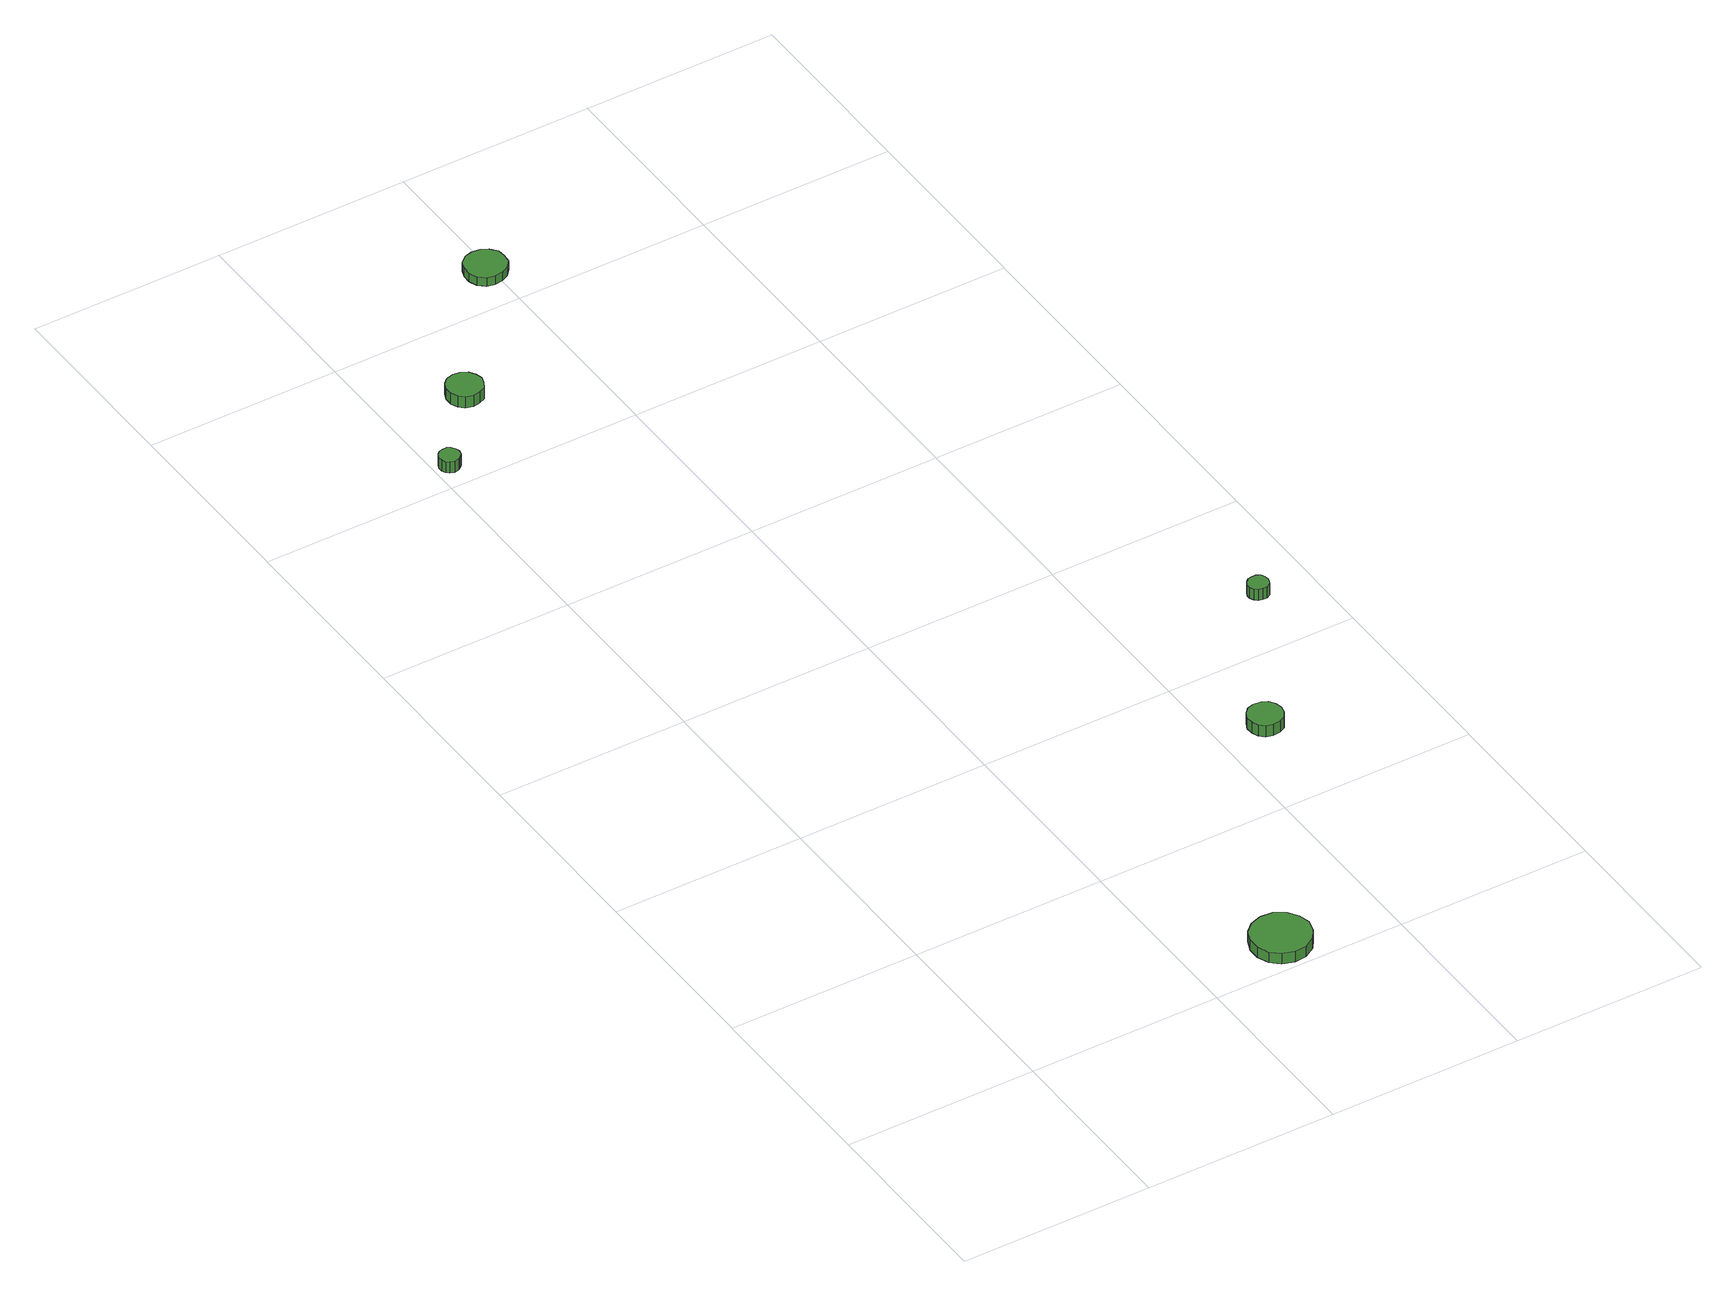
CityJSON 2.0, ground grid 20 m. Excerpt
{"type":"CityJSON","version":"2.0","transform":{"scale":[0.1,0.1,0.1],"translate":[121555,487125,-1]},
"CityObjects":{
"tree1":{"type":"SolitaryVegetationObject","attributes":{"function":"something"},"geometry":[{"type":"MultiSurface","lod":"1","boundaries":[[[0,1,2,3,4,5,6,7,8,9,10,11,12,13,14]],[[15,16,17,18,19,20,21,22,23,24,25,26,27,28,29]],[[0,29,28,1]],[[1,28,27,2]],[[2,27,26,3]],[[3,26,25,4]],[[4,25,24,5]],[[5,24,23,6]],[[6,23,22,7]],[[7,22,21,8]],[[8,21,20,9]],[[9,20,19,10]],[[10,19,18,11]],[[11,18,17,12]],[[12,17,16,13]],[[13,16,15,14]],[[14,15,29,0]]]}]},
"tree2":{"type":"SolitaryVegetationObject","attributes":{"function":"something"},"geometry":[{"type":"MultiSurface","lod":"1","boundaries":[[[30,31,32,33,34,35,36,37,38,39,40,41,42,43,44]],[[45,46,47,48,49,50,51,52,53,54,55,56,57,58,59]],[[30,59,58,31]],[[31,58,57,32]],[[32,57,56,33]],[[33,56,55,34]],[[34,55,54,35]],[[35,54,53,36]],[[36,53,52,37]],[[37,52,51,38]],[[38,51,50,39]],[[39,50,49,40]],[[40,49,48,41]],[[41,48,47,42]],[[42,47,46,43]],[[43,46,45,44]],[[44,45,59,30]]]}]},
"tree3":{"type":"SolitaryVegetationObject","attributes":{"function":"something"},"geometry":[{"type":"MultiSurface","lod":"1","boundaries":[[[60,61,62,63,64,65,66,67,68,69,70,71,72,73,74]],[[75,76,77,78,79,80,81,82,83,84,85,86,87,88,89]],[[60,89,88,61]],[[61,88,87,62]],[[62,87,86,63]],[[63,86,85,64]],[[64,85,84,65]],[[65,84,83,66]],[[66,83,82,67]],[[67,82,81,68]],[[68,81,80,69]],[[69,80,79,70]],[[70,79,78,71]],[[71,78,77,72]],[[72,77,76,73]],[[73,76,75,74]],[[74,75,89,60]]]}]},
"tree4":{"type":"SolitaryVegetationObject","attributes":{"function":"something"},"geometry":[{"type":"MultiSurface","lod":"1","boundaries":[[[90,91,92,93,94,95,96,97,98,99,100,101,102,103,104]],[[105,106,107,108,109,110,111,112,113,114,115,116,117,118,119]],[[90,119,118,91]],[[91,118,117,92]],[[92,117,116,93]],[[93,116,115,94]],[[94,115,114,95]],[[95,114,113,96]],[[96,113,112,97]],[[97,112,111,98]],[[98,111,110,99]],[[99,110,109,100]],[[100,109,108,101]],[[101,108,107,102]],[[102,107,106,103]],[[103,106,105,104]],[[104,105,119,90]]]}]},
"tree5":{"type":"SolitaryVegetationObject","attributes":{"function":"something"},"geometry":[{"type":"MultiSurface","lod":"1","boundaries":[[[120,121,122,123,124,125,126,127,128,129,130,131,132,133,134]],[[135,136,137,138,139,140,141,142,143,144,145,146,147,148,149]],[[120,149,148,121]],[[121,148,147,122]],[[122,147,146,123]],[[123,146,145,124]],[[124,145,144,125]],[[125,144,143,126]],[[126,143,142,127]],[[127,142,141,128]],[[128,141,140,129]],[[129,140,139,130]],[[130,139,138,131]],[[131,138,137,132]],[[132,137,136,133]],[[133,136,135,134]],[[134,135,149,120]]]}]},
"tree6":{"type":"SolitaryVegetationObject","attributes":{"function":"something"},"geometry":[{"type":"MultiSurface","lod":"1","boundaries":[[[150,151,152,153,154,155,156,157,158,159,160,161,162,163,164]],[[165,166,167,168,169,170,171,172,173,174,175,176,177,178,179]],[[150,179,178,151]],[[151,178,177,152]],[[152,177,176,153]],[[153,176,175,154]],[[154,175,174,155]],[[155,174,173,156]],[[156,173,172,157]],[[157,172,171,158]],[[158,171,170,159]],[[159,170,169,160]],[[160,169,168,161]],[[161,168,167,162]],[[162,167,166,163]],[[163,166,165,164]],[[164,165,179,150]]]}]}
},
"vertices":[
[323,36,18],[320,48,18],[313,58,18],[302,65,18],[289,66,18],[277,62,18],[268,54,18],[263,42,18],[263,30,18],[268,18,18],[277,10,18],[289,6,18],[302,7,18],[313,14,18],[320,24,18],[320,24,6],[313,14,6],[302,7,6],[289,6,6],[277,10,6],[268,18,6],[263,30,6],[263,42,6],[268,54,6],[277,62,6],[289,66,6],[302,65,6],[313,58,6],[320,48,6],[323,36,6],
[23,1023,25],[22,1027,25],[19,1031,25],[16,1033,25],[11,1033,25],[7,1032,25],[4,1029,25],[2,1025,25],[2,1020,25],[4,1016,25],[7,1014,25],[11,1012,25],[16,1013,25],[19,1015,25],[22,1018,25],[22,1018,12],[19,1015,12],[16,1013,12],[11,1012,12],[7,1014,12],[4,1016,12],[2,1020,12],[2,1025,12],[4,1029,12],[7,1032,12],[11,1033,12],[16,1033,12],[19,1031,12],[22,1027,12],[23,1023,12],
[101,1108,19],[99,1115,19],[95,1121,19],[88,1125,19],[81,1126,19],[73,1124,19],[68,1119,19],[65,1112,19],[65,1104,19],[68,1097,19],[73,1092,19],[81,1090,19],[88,1091,19],[95,1094,19],[99,1101,19],[99,1101,6],[95,1094,6],[88,1091,6],[81,1090,6],[73,1092,6],[68,1097,6],[65,1104,6],[65,1112,6],[68,1119,6],[73,1124,6],[81,1126,6],[88,1125,6],[95,1121,6],[99,1115,6],[101,1108,6],
[464,307,24],[462,314,24],[458,320,24],[452,323,24],[444,324,24],[437,322,24],[432,317,24],[429,310,24],[429,303,24],[432,296,24],[437,291,24],[444,289,24],[452,290,24],[458,293,24],[462,299,24],[462,299,11],[458,293,11],[452,290,11],[444,289,11],[437,291,11],[432,296,11],[429,303,11],[429,310,11],[432,317,11],[437,322,11],[444,324,11],[452,323,11],[458,320,11],[462,314,11],[464,307,11],
[215,1250,16],[214,1258,16],[208,1265,16],[201,1269,16],[192,1270,16],[184,1268,16],[177,1262,16],[174,1254,16],[174,1245,16],[177,1237,16],[184,1231,16],[192,1229,16],[201,1230,16],[208,1234,16],[214,1241,16],[214,1241,6],[208,1234,6],[201,1230,6],[192,1229,6],[184,1231,6],[177,1237,6],[174,1245,6],[174,1254,6],[177,1262,6],[184,1268,6],[192,1270,6],[201,1269,6],[208,1265,6],[214,1258,6],[215,1250,6],
[549,465,30],[548,469,30],[546,473,30],[542,475,30],[537,475,30],[533,474,30],[530,471,30],[528,467,30],[528,463,30],[530,459,30],[533,456,30],[537,455,30],[542,455,30],[546,457,30],[548,461,30],[548,461,17],[546,457,17],[542,455,17],[537,455,17],[533,456,17],[530,459,17],[528,463,17],[528,467,17],[530,471,17],[533,474,17],[537,475,17],[542,475,17],[546,473,17],[548,469,17],[549,465,17]
]}
